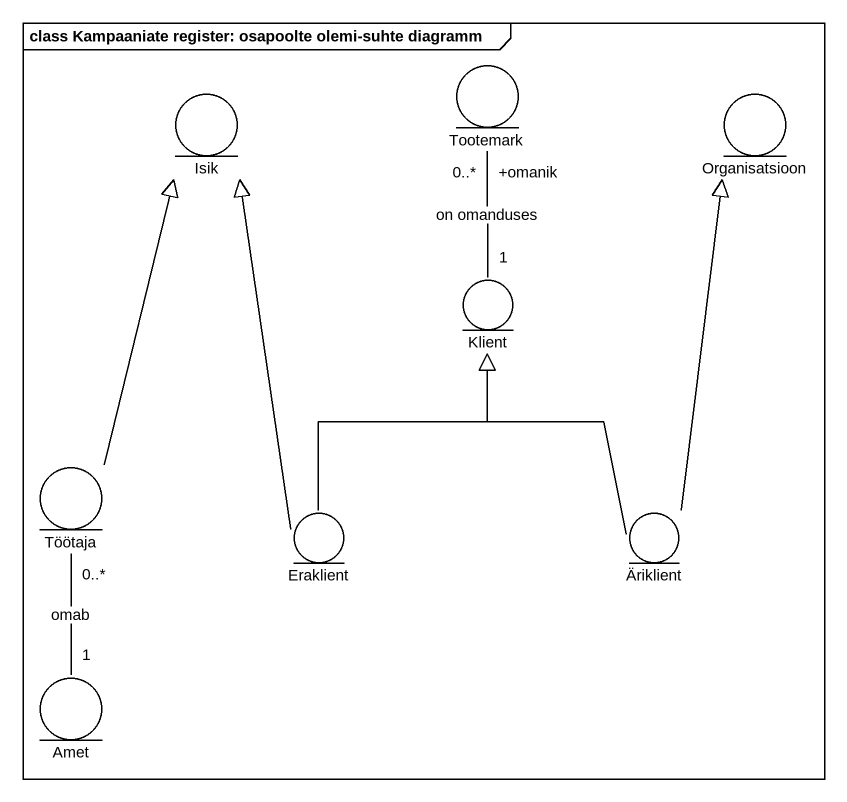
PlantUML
@startuml
mainframe class Kampaaniate register: osapoolte olemi-suhte diagramm
entity Tootemark
entity Isik
entity Organisatsioon
entity Klient
entity Töötaja
entity Eraklient
entity Äriklient
entity Amet
Tootemark "+omanik\n0..*" -- "1" Klient : on omanduses
Töötaja -up-|> Isik
Töötaja "0..*" -- "1" Amet : omab
Eraklient -up-|> Isik
Eraklient -up-|> Klient
Äriklient -up-|> Organisatsioon
Äriklient -up-|> Klient
@enduml
